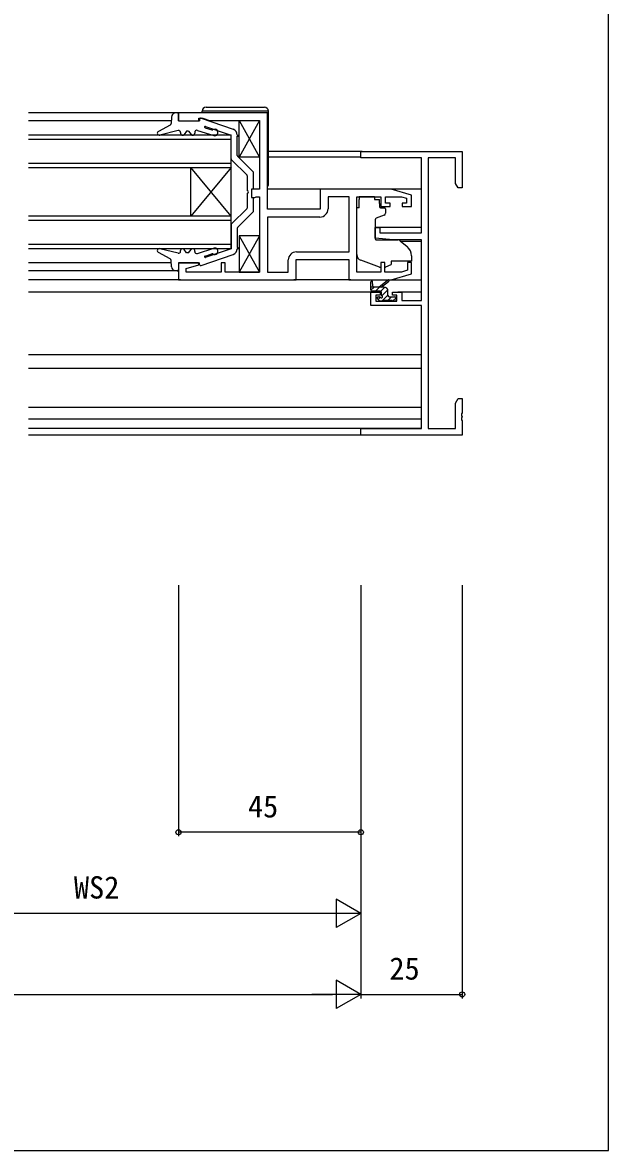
# Model space of a CAD drawing. Units: millimetres, scale not verified. Extents: x -437 to 438, y -281 to 278.
# Drawn here: x 293.6 to 438.2, y -280.9 to -2.6 of the extents above; entities that cross this region are included whole.
import ezdxf
from ezdxf.enums import TextEntityAlignment as Align

# ---------------------------------------------------------------- set-up
doc = ezdxf.new("R2010")
doc.units = ezdxf.units.MM
doc.header["$LTSCALE"] = 2
for name, color, linetype in [('0-2_YKK_11', 7, 'Continuous'), ('0-3_YKK_12', 2, 'Continuous'), ('0-4_YKK_13', 4, 'Continuous'), ('0-6_YKK_D', 6, 'Continuous'), ('0-7_YKK_ZWAK', 7, 'Continuous')]:
    doc.layers.add(name, color=color, linetype=linetype)
doc.styles.add('ＭＳ ゴシック', font='')
doc.styles.get('ＭＳ ゴシック').set_extended_font_data('MS Gothic')

msp = doc.modelspace()

# ---------------------------------------------------------------- linework, layer by layer
at = {"layer": '0-2_YKK_11'}
msp.add_line((366.983, -50.6), (354.083, -50.6), dxfattribs=at)
for points in [[(332.083, -66.1), (361.083, -66.1), (361.083, -61.1), (374.083, -61.1), (374.083, -66.1), (384.583, -66.1), (389.583, -64.6), (389.583, -61.8), (388.583, -61.8), (388.583, -63.752), (387.088, -64.2), (382.983, -64.2), (382.983, -61.8), (381.983, -61.8), (381.983, -64.2), (376.083, -64.2), (376.083, -45.6), (381.983, -45.6), (381.983, -48), (384.283, -48), (384.283, -47.2), (383.183, -47.2), (383.183, -45.6), (387.088, -45.6), (388.383, -45.988), (388.383, -47.2), (387.283, -47.2), (387.283, -48), (389.583, -48), (389.583, -45.2), (384.583, -43.7), (367.083, -43.7), (367.083, -48.7), (354.083, -48.7), (354.083, -24.9), (332.083, -24.9), (332.083, -26.9), (337.083, -26.9), (337.083, -26.2), (338.083, -26.2)], [(338.083, -26.2), (339.731, -26.8), (352.083, -26.8), (352.083, -43.7), (350.083, -43.7), (350.083, -45.8), (350.883, -45.8), (351.056, -45.7), (351.229, -45.6), (352.083, -45.6), (352.083, -64.2), (343.583, -64.2), (343.583, -61.9), (342.583, -61.9), (342.583, -64.2), (333.983, -64.2), (333.983, -63.261), (337.112, -62.422), (337.043, -61.9), (332.083, -61.9), (332.083, -66.1)], [(392.083, -36.03), (377.083, -36.03), (377.083, -34.4), (402.083, -34.4), (402.083, -43.4), (401.083, -43.4), (400.453, -42.309), (400.453, -36.03), (393.713, -36.03)], [(393.713, -36.03), (393.713, -102.77), (400.453, -102.77), (400.453, -96.491), (401.083, -95.4), (402.083, -95.4), (402.083, -98.942), (401.963, -99.125), (401.963, -99.675), (402.083, -99.858), (402.083, -99.942), (401.963, -100.125), (401.963, -100.675), (402.083, -100.858), (402.083, -104.4), (377.083, -104.4), (377.083, -102.77), (392.083, -102.77), (392.083, -72.4), (379.583, -72.4), (379.583, -69.1), (381.883, -69.1), (381.883, -69.9), (380.783, -69.9), (380.783, -71.4), (385.983, -71.4), (385.983, -69.9), (384.883, -69.9), (384.883, -69.1), (387.183, -69.1), (387.183, -71.2), (392.083, -71.2), (392.083, -56.2), (385.083, -56.2), (380.583, -55.806), (380.583, -53.2), (381.783, -53.2), (381.783, -54.5), (392.083, -54.5), (392.083, -36.03)], [(361.183, -59.2), (374.183, -59.2), (374.183, -45.6), (368.983, -45.6), (368.983, -48.6)], [(354.083, -50.6), (354.083, -64.2), (359.183, -64.2), (359.183, -61.2)]]:
    msp.add_lwpolyline(points, dxfattribs=at)
for centre, start, end in [((366.983, -48.6), 270.00001, 359.99999), ((361.183, -61.2), 90.00001, 179.99999)]:
    msp.add_arc(centre, 2, start, end, dxfattribs=at)
at = {"layer": '0-3_YKK_12'}
for p, q in [((332.383, -24.9), (295.083, -24.9)), ((330.273, -26.9), (295.083, -26.9)), ((295.083, -31.4), (345.083, -31.4)), ((377.383, -34.4), (354.283, -34.4)), ((377.091, -35.8), (354.283, -35.8)), ((345.083, -37.4), (295.083, -37.4)), ((295.083, -38.4), (345.083, -38.4)), ((335.083, -50.4), (335.083, -38.4)), ((345.083, -50.4), (335.083, -38.4)), ((345.083, -38.4), (335.083, -50.4)), ((345.083, -50.4), (345.083, -38.4)), ((367.583, -43.7), (354.083, -43.7)), ((392.083, -43.7), (384.51, -43.7)), ((345.083, -50.4), (295.083, -50.4)), ((295.083, -51.4), (345.083, -51.4)), ((345.083, -58.4), (345.083, -50.4)), ((392.083, -53.2), (380.583, -53.2)), ((345.083, -57.4), (295.083, -57.4)), ((295.083, -58.4), (345.083, -58.4)), ((392.083, -56.6), (386.96, -56.6)), ((330.273, -61.9), (295.083, -61.899)), ((332.083, -63.901), (295.083, -63.9)), ((332.583, -66.1), (295.083, -66.1)), ((380.583, -69.1), (295.083, -69.1)), ((392.083, -69.1), (386.183, -69.1)), ((392.083, -84.6), (295.083, -84.6)), ((392.083, -88), (295.083, -88)), ((392.083, -100.5), (295.083, -100.5)), ((391.783, -102.77), (295.083, -102.77)), ((377.383, -104.4), (295.083, -104.4))]:
    msp.add_line(p, q, dxfattribs=at)
msp.add_lwpolyline([(345.083, -38.4), (345.083, -30.4), (295.083, -30.4)], dxfattribs=at)
at = {"layer": '0-4_YKK_13'}
for p, q in [((331.748, -24.926), (331.199, -24.991)), ((354.283, -24.5), (337.883, -24.5)), ((337.883, -24.9), (337.883, -24.5)), ((338.883, -23.5), (353.283, -23.5)), ((354.283, -42.7), (354.283, -24.5)), ((330.318, -25.937), (330.245, -27.489)), ((332.083, -26.9), (332.083, -25.224)), ((332.083, -26.9), (337.283, -26.9)), ((337.283, -26.5), (337.283, -26.9)), ((337.681, -26.217), (345.574, -28.954)), ((352.083, -26.8), (347.083, -35.8)), ((347.083, -26.8), (352.083, -35.8)), ((329.983, -27.906), (327.101, -29.458)), ((331.965, -29.292), (327.456, -30.385)), ((332.583, -29.778), (332.583, -29.9)), ((334.083, -29.4), (333.483, -30.2)), ((334.583, -29.4), (334.083, -29.4)), ((334.583, -29.4), (335.183, -30.2)), ((336.083, -29.7), (336.083, -29.9)), ((336.735, -29.223), (340.781, -30.513)), ((338.629, -28.568), (340.337, -29.112)), ((338.732, -28.252), (345.083, -30.373)), ((345.083, -36.276), (345.083, -30.373)), ((346.583, -30.371), (346.583, -30.371)), ((346.583, -30.371), (346.583, -30.371)), ((346.583, -30.371), (346.783, -30.371)), ((346.783, -30.671), (346.783, -30.371)), ((346.583, -35.41), (346.583, -30.671)), ((346.583, -30.671), (346.783, -30.671)), ((346.671, -35.622), (350.495, -39.446)), ((345.171, -36.488), (348.995, -40.312)), ((349.083, -44.1), (349.083, -40.524)), ((350.583, -43.7), (350.583, -39.658)), ((349.083, -48.276), (349.083, -44.7)), ((350.583, -49.142), (350.583, -45.8)), ((380.483, -45.63), (376.683, -45.63)), ((376.683, -45.63), (376.683, -46.3)), ((376.683, -47.3), (376.683, -46.3)), ((376.683, -48.3), (376.683, -47.3)), ((380.483, -45.63), (380.483, -46.3)), ((380.483, -46.3), (381.653, -46.3)), ((381.653, -47.3), (381.653, -46.3)), ((381.653, -47.3), (381.653, -48)), ((345.171, -52.312), (348.995, -48.488)), ((346.671, -53.178), (350.495, -49.354)), ((376.683, -48.3), (376.083, -48.3)), ((376.083, -59.855), (376.083, -48.3)), ((381.953, -48.3), (382.883, -48.3)), ((383.183, -48.6), (383.183, -49.65)), ((345.083, -52.524), (345.083, -58.427)), ((380.583, -51.296), (380.583, -55.903)), ((382.854, -50.12), (380.854, -50.848)), ((346.583, -53.39), (346.583, -58.129)), ((352.083, -55.2), (347.083, -64.2)), ((347.083, -55.2), (352.083, -64.2)), ((331.965, -59.508), (327.456, -58.415)), ((336.735, -59.577), (340.781, -58.287)), ((345.083, -58.427), (338.666, -60.57)), ((346.583, -58.129), (346.783, -58.129)), ((346.583, -58.429), (346.583, -58.429)), ((346.583, -58.429), (346.583, -58.429)), ((346.583, -58.429), (346.783, -58.429)), ((346.783, -58.129), (346.783, -58.429)), ((380.8, -56.202), (386.186, -56.249)), ((386.82, -56.483), (388.511, -57.902)), ((329.983, -60.894), (327.101, -59.342)), ((332.583, -59.022), (332.583, -58.9)), ((334.083, -59.4), (333.483, -58.6)), ((334.583, -59.4), (334.083, -59.4)), ((334.583, -59.4), (335.183, -58.6)), ((336.083, -59.1), (336.083, -58.9)), ((337.681, -62.583), (345.574, -59.846)), ((338.629, -60.232), (340.337, -59.688)), ((389.583, -60.2), (389.583, -61.5)), ((330.318, -62.863), (330.245, -61.311)), ((331.748, -63.874), (331.199, -63.809)), ((332.083, -61.9), (337.283, -61.9)), ((332.083, -61.9), (332.083, -63.576)), ((337.283, -62.3), (337.283, -61.9)), ((381.711, -62.941), (377.074, -61.266)), ((383.277, -62.906), (384.583, -62.297)), ((384.583, -61.8), (384.583, -62.297)), ((374.583, -66.1), (360.583, -66.1)), ((379.583, -68.6), (379.583, -66.601)), ((379.883, -66.774), (380.082, -67.9)), ((381.483, -67.9), (383.701, -66.217)), ((382.083, -67.9), (383.902, -66.499)), ((384.51, -66.1), (392.083, -66.1)), ((382.783, -67.9), (379.583, -67.9)), ((379.588, -68.655), (380.343, -67.9)), ((381.883, -68.9), (379.883, -68.9)), ((380.69, -68.9), (381.69, -67.9)), ((382.009, -68.928), (383.011, -67.926)), ((382.183, -69.839), (382.183, -69.2)), ((382.253, -70.031), (383.724, -68.56)), ((383.783, -70), (383.783, -68.9)), ((381.671, -71.312), (381.171, -70.812)), ((381.321, -70.963), (381.914, -70.37)), ((381.383, -70.3), (381.722, -70.3)), ((382.483, -71.4), (381.883, -71.4)), ((382.231, -71.4), (383.783, -69.848)), ((384.783, -71.2), (382.683, -71.2)), ((383.778, -71.2), (384.678, -70.3)), ((384.083, -70.3), (385.483, -70.3)), ((384.932, -71.393), (385.778, -70.547)), ((385.483, -71.4), (384.983, -71.4)), ((385.783, -70.6), (385.783, -71.1)), ((295.083, -97.5), (392.083, -97.5))]:
    msp.add_line(p, q, dxfattribs=at)
for points in [[(347.083, -26.8), (352.083, -26.8), (352.083, -35.8), (347.083, -35.8)], [(347.083, -64.2), (352.083, -64.2), (352.083, -55.2), (347.083, -55.2)]]:
    msp.add_lwpolyline(points, close=True, dxfattribs=at)
msp.add_lwpolyline([(389.583, -61.5), (384.583, -61.5), (384.583, -61.8)], dxfattribs=at)
for centre, radius, start, end in [((331.317, -25.984), 1, 96.78003, 177.31768), ((331.783, -25.224), 0.3, 0, 96.78003), ((338.883, -24.5), 1, 90, 180), ((353.283, -24.5), 1, 0, 90), ((329.746, -27.466), 0.5, 298.31242, 357.31768), ((337.583, -26.5), 0.3, 70.87549, 180), ((327.338, -29.899), 0.5, 118.31242, 283.62039), ((332.083, -29.778), 0.5, 0, 103.62039), ((333.083, -29.9), 0.5, 180, 323.1301), ((335.583, -29.9), 0.5, 216.8699, 0), ((336.583, -29.7), 0.5, 72.31955, 180), ((338.679, -28.409), 0.166, 71.53127, 252.31955), ((340.428, -28.826), 0.3, 252.31955, 302.79835), ((341.024, -29.751), 0.8, 252.31955, 122.79835), ((345.083, -30.371), 1.5, 360, 70.87549), ((346.883, -35.41), 0.3, 180, 225), ((345.383, -36.276), 0.3, 180.00015, 225), ((348.783, -40.524), 0.3, 0, 45), ((350.283, -39.658), 0.3, 0, 45), ((349.083, -44.4), 0.3, 270, 90), ((353.783, -42.7), 0.5, 306.8699, 0), ((348.783, -48.276), 0.3, 315, 0), ((350.283, -49.142), 0.3, 315, 0), ((381.953, -48), 0.3, 180, 270), ((382.683, -49.65), 0.5, 290, 0), ((382.883, -48.6), 0.3, 0, 90), ((345.383, -52.524), 0.3, 135, 179.99985), ((381.083, -51.296), 0.5, 110, 180), ((346.883, -53.39), 0.3, 135, 180), ((327.338, -58.901), 0.5, 76.37961, 241.68758), ((333.083, -58.9), 0.5, 36.8699, 180), ((335.583, -58.9), 0.5, 360, 143.1301), ((341.024, -59.049), 0.8, 237.20165, 107.68045), ((345.083, -58.429), 1.5, 289.12451, 0), ((380.883, -55.903), 0.3, 180, 269.5), ((386.177, -57.249), 1, 50, 89.5), ((386.583, -60.2), 3, 0, 50), ((329.746, -61.334), 0.5, 2.68231, 61.68758), ((332.083, -59.022), 0.5, 256.37961, 0), ((336.583, -59.1), 0.5, 180, 287.68045), ((338.679, -60.391), 0.166, 107.68045, 288.46873), ((340.428, -59.974), 0.3, 57.20165, 107.68045), ((377.583, -59.855), 1.5, 180, 250.14674), ((331.317, -62.816), 1, 182.68231, 263.21997), ((331.783, -63.576), 0.3, 263.21997, 360), ((337.583, -62.3), 0.3, 180, 289.12451), ((382.051, -62), 1, 250.14674, 266.11316), ((382.854, -62), 1, 277.40692, 295), ((379.783, -66.601), 0.2, 300, 180), ((383.883, -66.3), 0.2, 275.58289, 155.58289), ((379.883, -68.6), 0.3, 180, 270), ((381.883, -69.2), 0.3, 0, 90), ((382.783, -68.9), 1, 0, 90), ((381.383, -70.6), 0.3, 90, 225), ((381.883, -71.1), 0.3, 225, 270), ((381.722, -70.6), 0.3, 33.05573, 90), ((382.183, -70.3), 0.25, 213.05573, 56.94427), ((382.483, -69.839), 0.3, 180, 236.94427), ((382.483, -71.2), 0.2, 270, 0), ((384.083, -70), 0.3, 180, 270), ((384.983, -71.2), 0.2, 180, 270), ((385.483, -70.6), 0.3, 0, 90), ((385.483, -71.1), 0.3, 270, 0)]:
    msp.add_arc(centre, radius, start, end, dxfattribs=at)
at = {"layer": '0-6_YKK_D'}
for p, q in [((332.083, -141.4), (332.083, -203.4)), ((377.083, -141.4), (377.083, -243.4)), ((377.083, -141.4), (377.083, -243.4)), ((377.083, -141.4), (377.083, -203.4)), ((402.083, -141.4), (402.083, -243.4)), ((377.083, -184.4), (377.083, -223.4)), ((377.083, -202.4), (332.083, -202.4)), ((377.083, -222.4), (371.021, -218.9)), ((371.021, -218.9), (371.021, -225.9)), ((370.083, -222.4), (262.083, -222.4)), ((377.083, -222.4), (364.959, -222.4)), ((377.083, -222.4), (371.021, -225.9)), ((377.083, -242.4), (371.021, -238.9)), ((371.021, -238.9), (371.021, -245.9)), ((-65.917, -242.4), (370.083, -242.4)), ((377.083, -242.4), (364.959, -242.4)), ((377.083, -242.4), (371.021, -245.9)), ((377.083, -242.4), (402.083, -242.4))]:
    msp.add_line(p, q, dxfattribs=at)
for centre in [(332.083, -202.4), (377.083, -202.4), (402.083, -242.4)]:
    msp.add_circle(centre, 0.637, dxfattribs=at)
at = {"layer": '0-7_YKK_ZWAK'}
msp.add_lwpolyline([(-436.8, -280.9), (438.2, -280.9), (438.2, 244.1)], dxfattribs=at)

# ---------------------------------------------------------------- texts
at = {"layer": '0-6_YKK_D', "style": 'ＭＳ ゴシック'}
for s, p in [('45', (349.214, -200.4)), ('WS2', (306.261, -220.4)), ('25', (384.128, -240.4))]:
    msp.add_text(s, height=5.499, dxfattribs=at).set_placement(p, align=Align.BOTTOM_LEFT)

doc.saveas('drawing.dxf')
